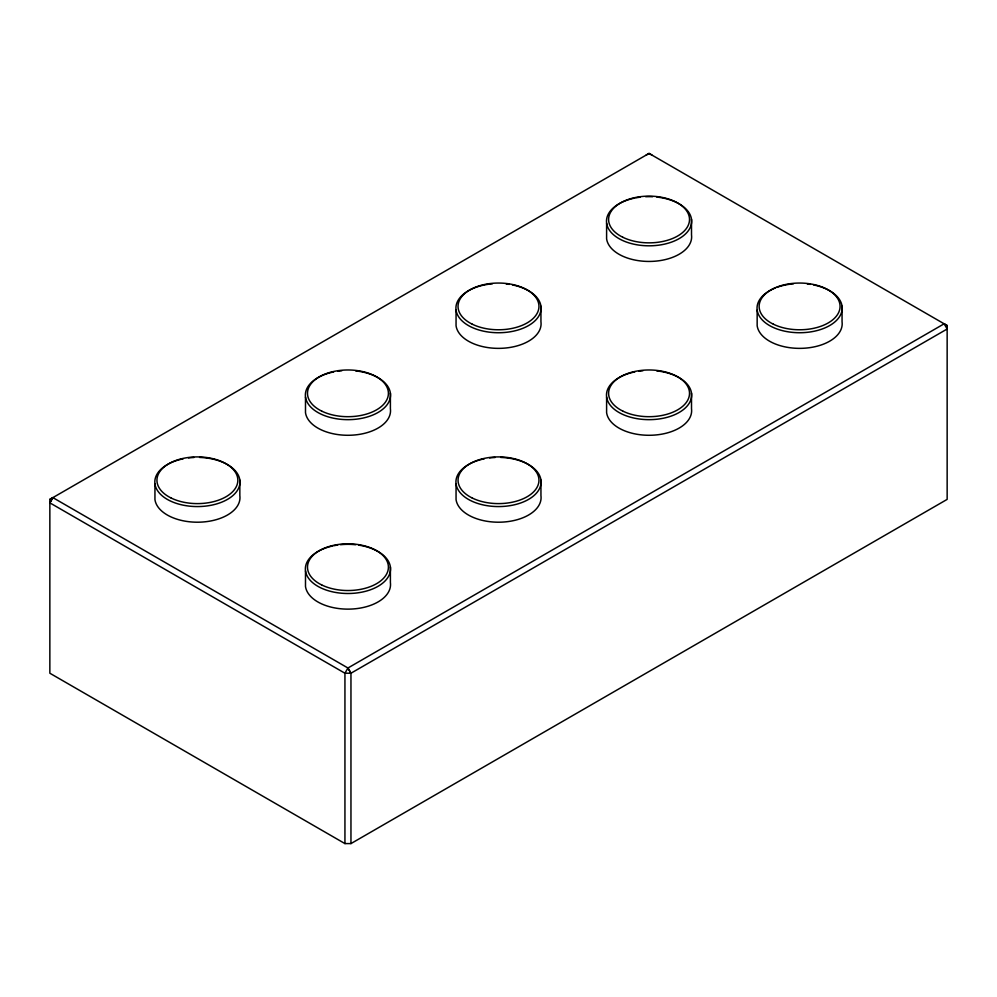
<?xml version="1.0" encoding="UTF-8"?>
<svg xmlns="http://www.w3.org/2000/svg" width="997" height="997" viewBox="0 0 997 997"><rect width="100%" height="100%" fill="white"/><g stroke="black" fill="none" stroke-linecap="round" stroke-linejoin="round"><path stroke-width="1.5" d="M49.85 502.849L52.866 497.615L347.941 668.002L350.956 673.224L350.956 843.587L344.937 843.587L49.85 673.224L49.85 499.372L52.866 497.615L49.85 502.849L344.937 673.224L350.956 673.224L947.15 329.01L944.159 323.788L347.941 668.002L344.937 673.224L344.937 843.587M646.044 155.171L649.059 153.413L947.15 325.533L947.15 499.385L350.956 843.587M49.85 499.372L649.059 153.413L652.063 155.171M944.159 323.788L947.15 325.533M347.941 667.99L350.956 673.224M842.054 306.204L842.054 321.832A42.584 24.589 0 0 1 802.984 348.289A42.584 24.589 0 0 1 757.159 325.72L757.159 310.092M691.507 219.278L691.507 234.906A42.584 24.589 0 0 1 652.424 261.364A42.584 24.589 0 0 1 606.6 238.806L606.6 223.178M691.507 393.13L691.507 408.758A42.584 24.589 0 0 1 652.424 435.203A42.584 24.589 0 0 1 606.6 412.646L606.6 397.018M540.947 306.204L540.947 321.832A42.584 24.589 0 0 1 501.865 348.289A42.584 24.589 0 0 1 456.053 325.72L456.053 310.092M540.947 480.043L540.947 495.671A42.584 24.589 0 0 1 501.865 522.129A42.584 24.589 0 0 1 456.053 499.572L456.053 483.944M390.4 393.13L390.4 408.758A42.584 24.589 0 0 1 351.318 435.203A42.584 24.589 0 0 1 305.493 412.646L305.493 397.018M390.4 566.969L390.4 582.597A42.584 24.589 0 0 1 351.318 609.055A42.584 24.589 0 0 1 305.493 586.485L305.493 570.857M239.841 480.043L239.841 495.671A42.584 24.589 0 0 1 200.758 522.129A42.584 24.589 0 0 1 154.946 499.572L154.946 483.944M199.587 457.436A42.584 24.589 0 0 1 235.84 492.555A42.584 24.589 0 0 1 165.764 498.45A42.584 24.589 0 0 1 183.149 458.819M188.508 457.947A42.584 24.589 0 0 1 194.016 457.486M355.68 370.896A42.584 24.589 0 0 1 384.655 407.536A42.584 24.589 0 0 1 315.102 410.727A42.584 24.589 0 0 1 333.708 371.906M337.696 371.208A42.584 24.589 0 0 1 341.821 370.747M512.396 284.905A42.584 24.589 0 0 1 531.152 323.925A42.584 24.589 0 0 1 461.312 320.137A42.584 24.589 0 0 1 492.368 283.821M506.227 283.971A42.584 24.589 0 0 1 509.33 284.369M656.786 197.057A42.584 24.589 0 0 1 685.762 233.697A42.584 24.589 0 0 1 616.221 236.875A42.584 24.589 0 0 1 634.815 198.054M636.123 197.805A42.584 24.589 0 0 1 640.174 197.182M645.682 196.721A42.584 24.589 0 0 1 652.649 196.733M500.693 457.436A42.584 24.589 0 0 1 536.947 492.555A42.584 24.589 0 0 1 466.87 498.45A42.584 24.589 0 0 1 484.255 458.819M489.614 457.947A42.584 24.589 0 0 1 495.135 457.486M813.502 284.905A42.584 24.589 0 0 1 836.034 320.872A42.584 24.589 0 0 1 770.394 326.031A42.584 24.589 0 0 1 775.467 287.896M776.788 287.398A42.584 24.589 0 0 1 793.475 283.821M807.333 283.971A42.584 24.589 0 0 1 810.436 284.369M358.77 545.135A42.584 24.589 0 0 1 383.82 582.161A42.584 24.589 0 0 1 315.102 584.566A42.584 24.589 0 0 1 332.225 546.069M333.708 545.745A42.584 24.589 0 0 1 337.696 545.047M340.438 544.711A42.584 24.589 0 0 1 355.68 544.736M656.786 370.896A42.584 24.589 0 0 1 685.762 407.536A42.584 24.589 0 0 1 616.221 410.727A42.584 24.589 0 0 1 634.815 371.906M638.803 371.208A42.584 24.589 0 0 1 642.928 370.747M171.148 498.026A40.453 23.355 0 0 0 237.174 484.492A40.453 23.355 0 0 0 183.859 458.246A40.453 23.355 0 0 0 171.148 498.026M321.695 411.1A40.453 23.355 0 0 0 387.733 397.579A40.453 23.355 0 0 0 334.419 371.32A40.453 23.355 0 0 0 321.695 411.1M472.254 324.187A40.453 23.355 0 0 0 538.28 310.653A40.453 23.355 0 0 0 484.966 284.394A40.453 23.355 0 0 0 472.254 324.187M622.801 237.261A40.453 23.355 0 0 0 688.84 223.727A40.453 23.355 0 0 0 635.525 197.481A40.453 23.355 0 0 0 622.801 237.261M472.254 498.026A40.453 23.355 0 0 0 538.28 484.492A40.453 23.355 0 0 0 484.966 458.246A40.453 23.355 0 0 0 472.254 498.026M773.36 324.187A40.453 23.355 0 0 0 839.387 310.653A40.453 23.355 0 0 0 786.072 284.394A40.453 23.355 0 0 0 773.36 324.187M321.695 584.94A40.453 23.355 0 0 0 387.733 571.418A40.453 23.355 0 0 0 334.419 545.16A40.453 23.355 0 0 0 321.695 584.94M622.801 411.1A40.453 23.355 0 0 0 688.84 397.579A40.453 23.355 0 0 0 635.525 371.32A40.453 23.355 0 0 0 622.801 411.1"/></g></svg>
